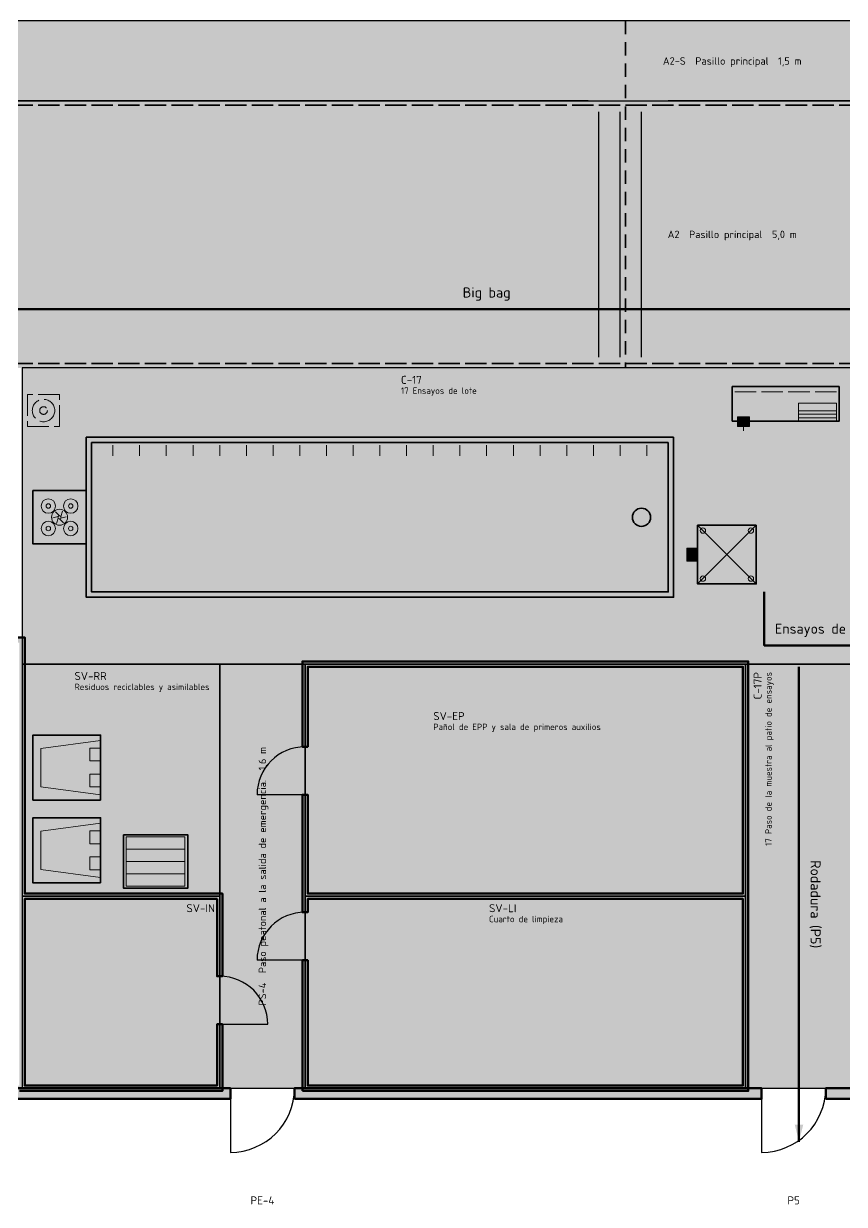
# Model space of a CAD drawing. Header units: millimetres. Extents: x 0 to 1189, y 0 to 841.
# Drawn here: x 364.3 to 518, y 198.2 to 419.5 of the extents above; entities that cross this region are included whole.
import ezdxf
from ezdxf.enums import TextEntityAlignment as Align

# ---------------------------------------------------------------- set-up
doc = ezdxf.new("R2010")
doc.units = ezdxf.units.MM
doc.linetypes.add('FLUJO-TRAZOS', pattern=[4, 2.5, -1.5])
doc.linetypes.add('IRAM-E-TRAZOS', pattern=[5, 4, -1])
for name, color, linetype, lineweight in [('A-ABERTURA', 7, 'CONTINUOUS', 25), ('A-COLUMNA', 7, 'CONTINUOUS', 50), ('A-EQUIPO-FINO', 8, 'CONTINUOUS', 13), ('A-EQUIPO-OCULTO', 8, 'IRAM-E-TRAZOS', 13), ('A-EQUIPO-RELLENO', 9, 'CONTINUOUS', 13), ('A-MURO', 7, 'CONTINUOUS', 50), ('A-RELLENO', 9, 'CONTINUOUS', 13), ('A-SECTOR', 1, 'CONTINUOUS', 25), ('A-SECTOR-TXT', 1, 'CONTINUOUS', 25), ('A-SEGURIDAD', 1, 'IRAM-E-TRAZOS', 18), ('A-TABIQUE', 7, 'CONTINUOUS', 50), ('A-TEXTO', 7, 'CONTINUOUS', 18), ('F-MP', 5, 'CONTINUOUS', 70), ('F-PERSONAL', 6, 'FLUJO-TRAZOS', 35), ('F-SE', 30, 'CONTINUOUS', 70)]:
    doc.layers.add(name, color=color, linetype=linetype, lineweight=lineweight)
for name, color, linetype, lineweight, true_color in [('A-DEFENSA', 2, 'CONTINUOUS', 35, 0xe6b400), ('A-EQUIPO', 30, 'CONTINUOUS', 35, 0xe67800), ('A-PASILLO', 2, 'IRAM-E-TRAZOS', 35, 0xd7a500), ('A-SENDA', 2, 'CONTINUOUS', 25, 0xd7a500), ('A-VENTANA', 4, 'CONTINUOUS', 18, 0x0096c8)]:
    doc.layers.add(name, color=color, linetype=linetype, lineweight=lineweight, true_color=true_color)
doc.styles.add('ISO3098', font='isocpeur.ttf')

msp = doc.modelspace()

# ---------------------------------------------------------------- hatches: boundary and pattern name
at = {"layer": 'A-COLUMNA', "true_color": 0x000000}
h = msp.add_hatch(color=7, dxfattribs=at)
h.dxf.hatch_style = 1
h.paths.add_polyline_path([(419, 403), (423, 403), (423, 407), (419, 407)])
h = msp.add_hatch(color=7, dxfattribs=at)
h.dxf.hatch_style = 1
h.paths.add_polyline_path([(495, 403), (499, 403), (499, 407), (495, 407)])
h = msp.add_hatch(color=7, dxfattribs=at)
h.dxf.hatch_style = 1
h.paths.add_polyline_path([(419, 218), (423, 218), (423, 222), (419, 222)])
h = msp.add_hatch(color=7, dxfattribs=at)
h.dxf.hatch_style = 1
h.paths.add_polyline_path([(495, 218), (499, 218), (499, 222), (495, 222)])
at = {"layer": 'A-EQUIPO-RELLENO', "true_color": 0xd6ecd6}
h = msp.add_hatch(color=7, dxfattribs=at)
h.dxf.hatch_style = 1
h.paths.add_polyline_path([(371, 350), (365, 350), (365, 344), (371, 344)])
at = {"layer": 'A-EQUIPO-RELLENO', "true_color": 0xeedec0}
h = msp.add_hatch(color=7, dxfattribs=at)
h.dxf.hatch_style = 1
h.paths.add_polyline_path([(497, 345), (517, 345), (517, 351.5), (497, 351.5)])
at = {"layer": 'A-EQUIPO-RELLENO', "true_color": 0xcdd0d4}
h = msp.add_hatch(color=7, dxfattribs=at)
h.dxf.hatch_style = 1
h.paths.add_polyline_path([(498, 344), (500.2, 344), (500.2, 345.8), (498, 345.8)])
at = {"layer": 'A-EQUIPO-RELLENO', "true_color": 0xf6f6fc}
h = msp.add_hatch(color=7, dxfattribs=at)
h.dxf.hatch_style = 1
h.paths.add_polyline_path([(486, 342), (376, 342), (376, 312), (486, 312)])
at = {"layer": 'A-EQUIPO-RELLENO', "true_color": 0xe6e6dc}
h = msp.add_hatch(color=7, dxfattribs=at)
h.dxf.hatch_style = 1
h.paths.add_polyline_path([(376, 322), (376, 332), (366, 332), (366, 322)])
at = {"layer": 'A-EQUIPO-RELLENO', "true_color": 0xeeeeee}
h = msp.add_hatch(color=7, dxfattribs=at)
h.dxf.hatch_style = 1
h.paths.add_polyline_path([(501.5, 325.5), (490.5, 325.5), (490.5, 314.5), (501.5, 314.5)])
at = {"layer": 'A-EQUIPO-RELLENO', "true_color": 0xcdd0d4}
h = msp.add_hatch(color=7, dxfattribs=at)
h.dxf.hatch_style = 1
h.paths.add_polyline_path([(490.5, 321.2), (488.5, 321.2), (488.5, 318.8), (490.5, 318.8)])
at = {"layer": 'A-EQUIPO-RELLENO', "true_color": 0xe6e6e6}
h = msp.add_hatch(color=7, dxfattribs=at)
h.dxf.hatch_style = 1
h.paths.add_polyline_path([(378.7, 274), (378.7, 286.2), (366, 286.2), (366, 274)])
h = msp.add_hatch(color=7, dxfattribs=at)
h.dxf.hatch_style = 1
h.paths.add_polyline_path([(378.7, 258.5), (378.7, 270.7), (366, 270.7), (366, 258.5)])
at = {"layer": 'A-EQUIPO-RELLENO', "true_color": 0xeedec0}
h = msp.add_hatch(color=7, dxfattribs=at)
h.dxf.hatch_style = 1
h.paths.add_polyline_path([(383.5, 267.1), (383.5, 257.9), (394.5, 257.9), (394.5, 267.1)])
at = {"layer": 'A-MURO', "true_color": 0x464646}
h = msp.add_hatch(color=7, dxfattribs=at)
h.dxf.hatch_style = 1
h.paths.add_polyline_path([(362, 218), (362, 220), (403, 220), (403, 218)])
h = msp.add_hatch(color=7, dxfattribs=at)
h.dxf.hatch_style = 1
h.paths.add_polyline_path([(415, 218), (415, 220), (502.5, 220), (502.5, 218)])
h = msp.add_hatch(color=7, dxfattribs=at)
h.dxf.hatch_style = 1
h.paths.add_polyline_path([(514.5, 218), (514.5, 220), (652, 220), (652, 218)])
at = {"layer": 'A-RELLENO', "true_color": 0xfff4b4}
h = msp.add_hatch(color=7, dxfattribs=at)
h.dxf.hatch_style = 1
h.paths.add_polyline_path([(117, 405), (877, 405), (877, 420), (117, 420)])
at = {"layer": 'A-RELLENO', "true_color": 0xe2e2e2}
h = msp.add_hatch(color=7, dxfattribs=at)
h.dxf.hatch_style = 1
h.paths.add_polyline_path([(117, 355), (877, 355), (877, 405), (117, 405)])
at = {"layer": 'A-RELLENO', "true_color": 0xf8d9c0}
h = msp.add_hatch(color=7, dxfattribs=at)
h.dxf.hatch_style = 1
h.paths.add_polyline_path([(364, 299.5), (519.5, 299.5), (519.5, 355), (364, 355)])
at = {"layer": 'A-RELLENO', "true_color": 0xe4e4e4}
h = msp.add_hatch(color=7, dxfattribs=at)
h.dxf.hatch_style = 1
h.paths.add_polyline_path([(364, 256), (401, 256), (401, 299.5), (364, 299.5)])
at = {"layer": 'A-RELLENO', "true_color": 0xfff4b4}
h = msp.add_hatch(color=7, dxfattribs=at)
h.dxf.hatch_style = 1
h.paths.add_polyline_path([(401, 220), (417, 220), (417, 299.5), (401, 299.5)])
at = {"layer": 'A-RELLENO', "true_color": 0xe4e4e4}
h = msp.add_hatch(color=7, dxfattribs=at)
h.dxf.hatch_style = 1
h.paths.add_polyline_path([(417, 256), (499.5, 256), (499.5, 299.5), (417, 299.5)])
at = {"layer": 'A-RELLENO', "true_color": 0xf8d9c0}
h = msp.add_hatch(color=7, dxfattribs=at)
h.dxf.hatch_style = 1
h.paths.add_polyline_path([(499.5, 220), (519.5, 220), (519.5, 299.5), (499.5, 299.5)])
at = {"layer": 'A-RELLENO', "true_color": 0xe4e4e4}
h = msp.add_hatch(color=7, dxfattribs=at)
h.dxf.hatch_style = 1
h.paths.add_polyline_path([(364, 220), (401, 220), (401, 256), (364, 256)])
h = msp.add_hatch(color=7, dxfattribs=at)
h.dxf.hatch_style = 1
h.paths.add_polyline_path([(417, 220), (499.5, 220), (499.5, 256), (417, 256)])
at = {"layer": 'A-TABIQUE', "true_color": 0x6e6e6e}
h = msp.add_hatch(color=7, dxfattribs=at)
h.dxf.hatch_style = 1
h.paths.add_polyline_path([(243.5, 304.5), (253, 304.5), (253, 303.5), (243.5, 303.5), (243.5, 220.5), (282.5, 220.5), (282.5, 303.5), (263, 303.5), (263, 304.5), (282.5, 304.5), (283.5, 304.5), (297, 304.5), (297, 303.5), (283.5, 303.5), (283.5, 220.5), (330.5, 220.5), (330.5, 303.5), (306, 303.5), (306, 304.5), (330.5, 304.5), (331.5, 304.5), (333, 304.5), (333, 303.5), (331.5, 303.5), (331.5, 220.5), (363.5, 220.5), (363.5, 256.5), (363.5, 303.5), (342, 303.5), (342, 304.5), (364.5, 304.5), (364.5, 256.5), (401.5, 256.5), (401.5, 241), (400.5, 241), (400.5, 255.5), (364.5, 255.5), (364.5, 220.5), (400.5, 220.5), (400.5, 232), (401.5, 232), (401.5, 219.5), (364.5, 219.5), (363.5, 219.5), (331.5, 219.5), (330.5, 219.5), (283.5, 219.5), (282.5, 219.5), (243.5, 219.5), (242.5, 219.5), (167.5, 219.5), (166.5, 219.5), (116.5, 219.5), (116.5, 271.5), (116.5, 272.5), (116.5, 304.5), (131, 304.5), (131, 303.5), (117.5, 303.5), (117.5, 272.5), (166.5, 272.5), (166.5, 303.5), (140, 303.5), (140, 304.5), (166.5, 304.5), (167.5, 304.5), (197, 304.5), (197, 303.5), (167.5, 303.5), (167.5, 272.5), (167.5, 271.5), (167.5, 268), (166.5, 268), (166.5, 271.5), (117.5, 271.5), (117.5, 220.5), (166.5, 220.5), (166.5, 258), (167.5, 258), (167.5, 220.5), (242.5, 220.5), (242.5, 303.5), (213, 303.5), (213, 304.5), (242.5, 304.5)])
h = msp.add_hatch(color=7, dxfattribs=at)
h.dxf.hatch_style = 1
h.paths.add_polyline_path([(416.5, 219.5), (416.5, 244), (417.5, 244), (417.5, 220.5), (499, 220.5), (499, 255.5), (417.5, 255.5), (417.5, 253), (416.5, 253), (416.5, 255.5), (416.5, 256.5), (416.5, 275), (417.5, 275), (417.5, 256.5), (499, 256.5), (499, 299), (417.5, 299), (417.5, 284), (416.5, 284), (416.5, 300), (500, 300), (500, 256.5), (500, 255.5), (500, 219.5)])
at = {"layer": 'F-MP', "true_color": 0x0046c8}
h = msp.add_hatch(color=7, dxfattribs=at)
h.dxf.hatch_style = 1
h.paths.add_polyline_path([(367.6, 366), (364.4, 366.8), (364.4, 365.2)])
h = msp.add_hatch(color=7, dxfattribs=at)
h.dxf.hatch_style = 1
h.paths.add_polyline_path([(402.6, 366), (399.4, 366.8), (399.4, 365.2)])
h = msp.add_hatch(color=7, dxfattribs=at)
h.dxf.hatch_style = 1
h.paths.add_polyline_path([(437.6, 366), (434.4, 366.8), (434.4, 365.2)])
h = msp.add_hatch(color=7, dxfattribs=at)
h.dxf.hatch_style = 1
h.paths.add_polyline_path([(472.6, 366), (469.4, 366.8), (469.4, 365.2)])
h = msp.add_hatch(color=7, dxfattribs=at)
h.dxf.hatch_style = 1
h.paths.add_polyline_path([(507.6, 366), (504.4, 366.8), (504.4, 365.2)])
at = {"layer": 'F-PERSONAL', "true_color": 0xc800aa}
h = msp.add_hatch(color=7, dxfattribs=at)
h.dxf.hatch_style = 1
h.paths.add_polyline_path([(477, 403.4), (477.8, 406.6), (476.2, 406.6)])
h = msp.add_hatch(color=7, dxfattribs=at)
h.dxf.hatch_style = 1
h.paths.add_polyline_path([(477, 373.4), (477.8, 376.6), (476.2, 376.6)])
h = msp.add_hatch(color=7, dxfattribs=at)
h.dxf.hatch_style = 1
h.paths.add_polyline_path([(477, 355), (477.8, 358.2), (476.2, 358.2)])
at = {"layer": 'F-SE', "true_color": 0xeb7800}
h = msp.add_hatch(color=7, dxfattribs=at)
h.dxf.hatch_style = 1
h.paths.add_polyline_path([(503, 313), (502.2, 309.8), (503.8, 309.8)])
h = msp.add_hatch(color=7, dxfattribs=at)
h.dxf.hatch_style = 1
h.paths.add_polyline_path([(503, 305.6), (502.2, 302.4), (503.8, 302.4)])
h = msp.add_hatch(color=7, dxfattribs=at)
h.dxf.hatch_style = 1
h.paths.add_polyline_path([(509.5, 262.4), (510.3, 265.6), (508.7, 265.6)])
h = msp.add_hatch(color=7, dxfattribs=at)
h.dxf.hatch_style = 1
h.paths.add_polyline_path([(509.5, 227.4), (510.3, 230.6), (508.7, 230.6)])
h = msp.add_hatch(color=7, dxfattribs=at)
h.dxf.hatch_style = 1
h.paths.add_polyline_path([(509.5, 210), (510.3, 213.2), (508.7, 213.2)])

# ---------------------------------------------------------------- linework, layer by layer
at = {"layer": 'A-ABERTURA'}
for p, q in [((417, 275), (408, 275)), ((417, 244), (408, 244)), ((401, 232), (410, 232)), ((403, 220), (403, 208)), ((502.5, 220), (502.5, 208))]:
    msp.add_line(p, q, dxfattribs=at)
for centre, radius, start, end in [((417, 275), 9, 90, 180), ((417, 244), 9, 90, 180), ((401, 232), 9, 0, 90), ((403, 220), 12, 270, 360), ((502.5, 220), 12, 270, 360)]:
    msp.add_arc(centre, radius, start, end, dxfattribs=at)
at = {"layer": 'A-DEFENSA'}
for p, q in [((297, 405), (470, 405)), ((485, 405), (649, 405))]:
    msp.add_line(p, q, dxfattribs=at)
at = {"layer": 'A-EQUIPO'}
for points in [[(497, 345), (517, 345), (517, 351.5), (497, 351.5)], [(486, 342), (376, 342), (376, 312), (486, 312)], [(485, 341), (377, 341), (377, 313), (485, 313)], [(376, 322), (376, 332), (366, 332), (366, 322)], [(501.5, 325.5), (490.5, 325.5), (490.5, 314.5), (501.5, 314.5)], [(378.7, 274), (378.7, 286.2), (366, 286.2), (366, 274)], [(378.7, 258.5), (378.7, 270.7), (366, 270.7), (366, 258.5)], [(383, 267.5), (383, 257.5), (395, 257.5), (395, 267.5)]]:
    msp.add_lwpolyline(points, close=True, dxfattribs=at)
msp.add_circle((480, 327), 1.7, dxfattribs=at)
at = {"layer": 'A-EQUIPO-FINO'}
for p, q in [((509.4, 346.95), (516.5, 346.95)), ((509.4, 346.3), (516.5, 346.3)), ((509.4, 345.65), (516.5, 345.65)), ((499.1, 344), (499.1, 343.2)), ((381, 340.5), (381, 338.5)), ((386, 340.5), (386, 338.5)), ((391, 340.5), (391, 338.5)), ((396, 340.5), (396, 338.5)), ((401, 340.5), (401, 338.5)), ((406, 340.5), (406, 338.5)), ((411, 340.5), (411, 338.5)), ((416, 340.5), (416, 338.5)), ((421, 340.5), (421, 338.5)), ((426, 340.5), (426, 338.5)), ((431, 340.5), (431, 338.5)), ((436, 340.5), (436, 338.5)), ((441, 340.5), (441, 338.5)), ((446, 340.5), (446, 338.5)), ((451, 340.5), (451, 338.5)), ((456, 340.5), (456, 338.5)), ((461, 340.5), (461, 338.5)), ((466, 340.5), (466, 338.5)), ((471, 340.5), (471, 338.5)), ((476, 340.5), (476, 338.5)), ((481, 340.5), (481, 338.5)), ((501.5, 325.5), (490.5, 314.5)), ((501.5, 314.5), (490.5, 325.5)), ((383.5, 264.8), (394.5, 264.8)), ((383.5, 262.5), (394.5, 262.5)), ((383.5, 260.2), (394.5, 260.2))]:
    msp.add_line(p, q, dxfattribs=at)
for points in [[(509.4, 345), (516.5, 345), (516.5, 348.4), (509.4, 348.4)], [(498, 344), (500.2, 344), (500.2, 345.8), (498, 345.8)], [(490.5, 321.2), (488.5, 321.2), (488.5, 318.8), (490.5, 318.8)], [(383.5, 267.1), (383.5, 257.9), (394.5, 257.9), (394.5, 267.1)]]:
    msp.add_lwpolyline(points, close=True, dxfattribs=at)
for points in [[(371, 327.3), (370.27, 328.04)], [(371.26, 327.15), (371.54, 328.16)], [(370.74, 327.15), (369.73, 326.89)], [(370.74, 326.85), (370.46, 325.84)], [(371, 326.7), (371.73, 325.96)], [(371.26, 326.85), (372.27, 327.11)], [(378.7, 275), (367.5, 276.5), (367.5, 283.7), (378.7, 285.2)], [(378.7, 259.5), (367.5, 261), (367.5, 268.2), (378.7, 269.7)]]:
    msp.add_lwpolyline(points, dxfattribs=at)
for centre, radius in [((368.9, 329.1), 1.35), ((373.1, 329.1), 1.35), ((368.9, 329.1), 0.42), ((371, 327), 1.5), ((373.1, 329.1), 0.42), ((368.9, 324.9), 1.35), ((368.9, 324.9), 0.42), ((371, 327), 0.3), ((373.1, 324.9), 1.35), ((373.1, 324.9), 0.42), ((491.5, 324.5), 0.5), ((500.5, 324.5), 0.5), ((491.5, 315.5), 0.5), ((500.5, 315.5), 0.5)]:
    msp.add_circle(centre, radius, dxfattribs=at)
at = {"layer": 'A-EQUIPO-OCULTO'}
msp.add_line((497.5, 350.5), (516.5, 350.5), dxfattribs=at)
for points in [[(378.7, 281.34), (378.7, 283.74), (376.7, 283.74), (376.7, 281.34)], [(378.7, 276.46), (378.7, 278.86), (376.7, 278.86), (376.7, 276.46)], [(378.7, 265.84), (378.7, 268.24), (376.7, 268.24), (376.7, 265.84)], [(378.7, 260.96), (378.7, 263.36), (376.7, 263.36), (376.7, 260.96)]]:
    msp.add_lwpolyline(points, close=True, dxfattribs=at)
at = {"layer": 'A-MURO'}
for points in [[(362, 218), (362, 220), (403, 220), (403, 218)], [(415, 218), (415, 220), (502.5, 220), (502.5, 218)], [(514.5, 218), (514.5, 220), (652, 220), (652, 218)]]:
    msp.add_lwpolyline(points, close=True, dxfattribs=at)
at = {"layer": 'A-PASILLO'}
for p, q in [((117, 404.2), (877, 404.2)), ((117, 355.8), (877, 355.8))]:
    msp.add_line(p, q, dxfattribs=at)
at = {"layer": 'A-SECTOR'}
for points in [[(364, 299.5), (519.5, 299.5), (519.5, 355), (364, 355)], [(364, 256), (401, 256), (401, 299.5), (364, 299.5)], [(417, 256), (499.5, 256), (499.5, 299.5), (417, 299.5)], [(499.5, 220), (519.5, 220), (519.5, 299.5), (499.5, 299.5)], [(364, 220), (401, 220), (401, 256), (364, 256)], [(417, 220), (499.5, 220), (499.5, 256), (417, 256)]]:
    msp.add_lwpolyline(points, close=True, dxfattribs=at)
at = {"layer": 'A-SEGURIDAD'}
msp.add_lwpolyline([(371, 350), (365, 350), (365, 344), (371, 344)], close=True, dxfattribs=at)
for radius in [2.1, 0.72]:
    msp.add_circle((368, 347), radius, dxfattribs=at)
at = {"layer": 'A-SENDA'}
for p, q in [((472, 357), (472, 403)), ((476, 357), (476, 403)), ((480, 357), (480, 403))]:
    msp.add_line(p, q, dxfattribs=at)
for points in [[(117, 405), (877, 405), (877, 420), (117, 420)], [(401, 220), (417, 220), (417, 299.5), (401, 299.5)]]:
    msp.add_lwpolyline(points, close=True, dxfattribs=at)
at = {"layer": 'A-TABIQUE'}
msp.add_lwpolyline([(342, 304.5), (364.5, 304.5), (364.5, 256.5), (401.5, 256.5), (401.5, 241), (400.5, 241), (400.5, 255.5), (364.5, 255.5), (364.5, 220.5), (400.5, 220.5), (400.5, 232), (401.5, 232), (401.5, 219.5), (364.5, 219.5), (363.5, 219.5)], dxfattribs=at)
msp.add_lwpolyline([(416.5, 219.5), (416.5, 244), (417.5, 244), (417.5, 220.5), (499, 220.5), (499, 255.5), (417.5, 255.5), (417.5, 253), (416.5, 253), (416.5, 255.5), (416.5, 256.5), (416.5, 275), (417.5, 275), (417.5, 256.5), (499, 256.5), (499, 299), (417.5, 299), (417.5, 284), (416.5, 284), (416.5, 300), (500, 300), (500, 256.5), (500, 255.5), (500, 219.5)], close=True, dxfattribs=at)
at = {"layer": 'A-VENTANA'}
msp.add_line((442, 312), (409, 312), dxfattribs=at)
at = {"layer": 'F-MP'}
msp.add_lwpolyline([(271, 356), (271, 366), (631, 366), (631, 355)], dxfattribs=at)
at = {"layer": 'F-PERSONAL'}
msp.add_lwpolyline([(562, 680), (477, 680), (477, 420), (477, 355)], dxfattribs=at)
at = {"layer": 'F-SE'}
for points in [[(526, 314), (526, 303), (503, 303), (503, 313)], [(509.5, 299), (509.5, 210)]]:
    msp.add_lwpolyline(points, dxfattribs=at)

# ---------------------------------------------------------------- texts
at = {"layer": 'A-SECTOR-TXT', "style": 'ISO3098'}
for s, height, p in [('C-17', 1.5, (434.95, 353.5)), ('17 Ensayos de lote', 1.2, (434.95, 351.32)), ('SV-RR', 1.5, (373.8, 298)), ('Residuos reciclables y asimilables', 1.2, (373.8, 295.82)), ('SV-EP', 1.5, (441, 290.5)), ('Pañol de EPP y sala de primeros auxilios', 1.2, (441, 288.32)), ('SV-IN', 1.5, (394.77, 254.5)), ('SV-LI', 1.5, (451.45, 254.5)), ('Cuarto de limpieza', 1.2, (451.45, 252.32))]:
    msp.add_text(s, height=height, dxfattribs=at).set_placement(p, align=Align.TOP_LEFT)
for s, height, p in [('C-17P', 1.5, (501, 298)), ('17 Paso de la muestra al patio de ensayos', 1.2, (503.18, 298))]:
    msp.add_text(s, height=height, rotation=90, dxfattribs=at).set_placement(p, align=Align.TOP_RIGHT)
at = {"layer": 'A-TEXTO', "style": 'ISO3098'}
for s, height, p in [('A2-S  Pasillo principal  1,5 m', 1.4, (497, 412.5)), ('A2  Pasillo principal  5,0 m', 1.4, (497, 380)), ('PE-4', 1.5, (409, 199)), ('P5', 1.5, (508.5, 199))]:
    msp.add_text(s, height=height, dxfattribs=at).set_placement(p, align=Align.MIDDLE_CENTER)
msp.add_text('PS-4  Paso peatonal a la salida de emergencia.  1,6 m', height=1.4, rotation=90, dxfattribs=at).set_placement((409, 259.75), align=Align.MIDDLE_CENTER)
at = {"layer": 'F-MP', "style": 'ISO3098'}
msp.add_text('Big bag', height=1.9, dxfattribs=at).set_placement((451, 367.6), align=Align.BOTTOM_CENTER)
at = {"layer": 'F-SE', "style": 'ISO3098'}
for s, rotation, p in [('Ensayos de lote', 360, (514.5, 304.6)), ('Rodadura (P5)', -90, (511.1, 254.5))]:
    msp.add_text(s, height=1.9, rotation=rotation, dxfattribs=at).set_placement(p, align=Align.BOTTOM_CENTER)

doc.saveas('drawing.dxf')
